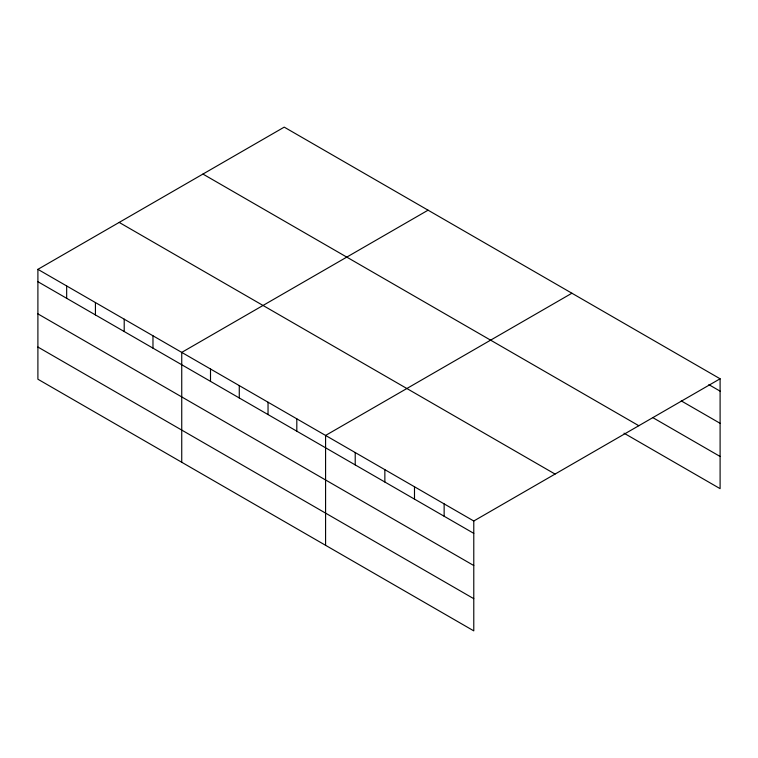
<?xml version="1.0" encoding="UTF-8"?>
<svg xmlns="http://www.w3.org/2000/svg" width="758" height="758" viewBox="0 0 758 758"><rect width="100%" height="100%" fill="white"/><g stroke="black" fill="none" stroke-linecap="round" stroke-linejoin="round"><path stroke-width="1.14" d="M473.778 565.534L473.778 521.002L37.9 269.346L37.9 379.218L473.778 630.864L473.778 565.534L37.9 313.878M624.024 433.188L720.1 488.654L720.1 378.782L284.222 127.136L37.9 269.346M428.062 210.184L181.74 352.394L181.74 462.257M571.902 293.223L325.58 435.443L325.58 545.305M473.778 521.002L720.1 378.782M708.853 384.647L720.1 391.137M681.262 400.897L720.1 423.315M652.647 417.525L720.1 456.468M202.936 174.065L638.814 425.721M119.186 222.416L555.064 474.072M37.9 281.701L473.778 533.357M37.9 347.031L473.778 598.687M444.141 503.89L444.141 516.245M414.493 486.778L414.493 499.134M384.856 469.666L384.856 482.022M355.218 452.554L355.218 464.9M296.814 418.833L296.814 431.188M268.038 402.223L268.038 414.579M239.272 385.614L239.272 397.969M210.506 369.004L210.506 381.359M152.974 335.785L152.974 348.14M124.208 319.175L124.208 331.53M95.432 302.565L95.432 314.921M66.666 285.956L66.666 298.311"/></g></svg>
